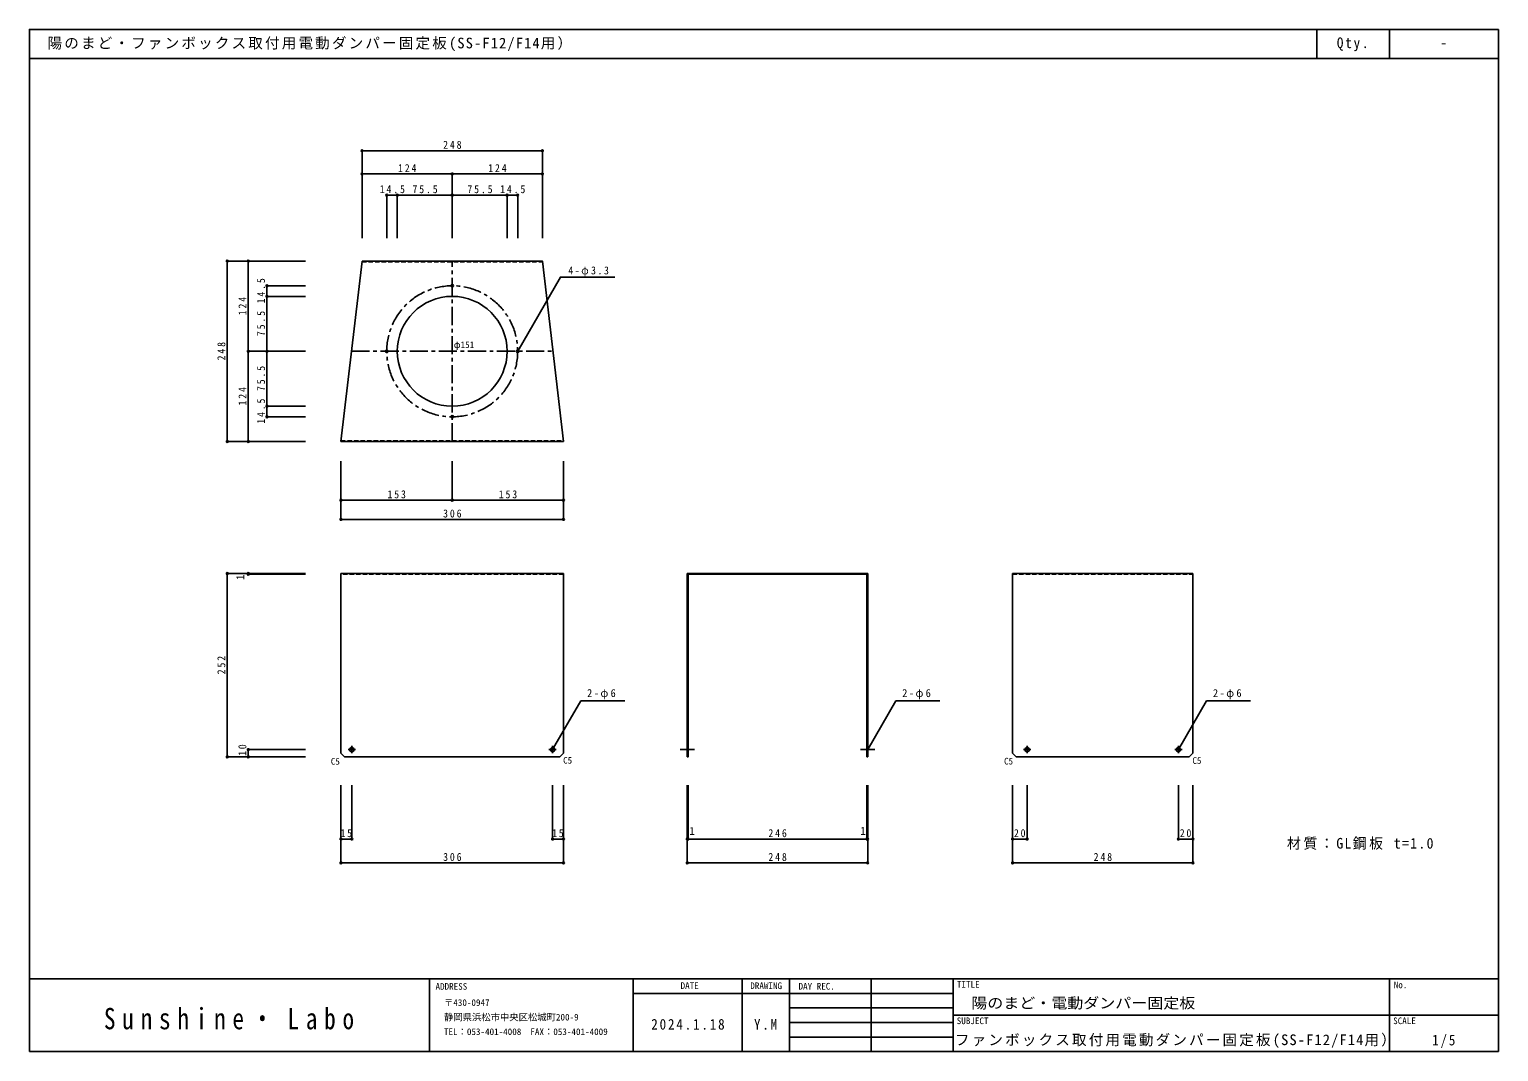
# Model space of a CAD drawing. Units: millimetres at full size, sheet at 1:5; details may follow other scales. Extents: x -3176 to 3044, y -1273 to 1617.
# Drawn here: x 1024 to 3044, y 212 to 1617 of the extents above; entities that cross this region are included whole.
import ezdxf
from ezdxf.enums import TextEntityAlignment as Align

# ---------------------------------------------------------------- set-up
doc = ezdxf.new("R2010")
doc.units = ezdxf.units.MM
doc.header["$LTSCALE"] = 5
doc.header["$PDMODE"] = 32
doc.header["$PDSIZE"] = 2.5
doc.linetypes.add('CHAIN1', pattern=[8, 5, -1, 1, -1])
doc.linetypes.add('DASHED1', pattern=[1.8, 1.2, -0.6])
doc.layers.add('0-0', color=7, linetype='Continuous')
doc.layers.add('F-0', color=2, linetype='Continuous')
doc.styles.add('ＭＳ ゴシック', font='')
doc.styles.add('ＭＳ 明朝', font='')
doc.styles.get('ＭＳ ゴシック').set_extended_font_data('MS Gothic')
doc.styles.get('ＭＳ 明朝').set_extended_font_data('MS Mincho')

msp = doc.modelspace()

# ---------------------------------------------------------------- linework, layer by layer
at = {"layer": '0-0', "color": 4}
for p, q in [((1481.165, 1449.745), (1729.165, 1449.745)), ((1481.165, 1449.745), (1481.165, 1329.385)), ((1729.165, 1449.745), (1729.165, 1329.385)), ((1481.165, 1417.875), (1605.165, 1417.875)), ((1481.165, 1417.875), (1481.165, 1329.385)), ((1605.165, 1417.875), (1605.165, 1329.385)), ((1605.165, 1417.875), (1729.165, 1417.875)), ((1729.165, 1417.875), (1729.165, 1329.385)), ((1529.665, 1388.767), (1515.165, 1388.767)), ((1515.165, 1388.767), (1515.165, 1329.385)), ((1605.165, 1388.767), (1529.665, 1388.767)), ((1529.665, 1388.767), (1529.665, 1329.385)), ((1605.165, 1388.767), (1605.165, 1329.385)), ((1605.165, 1388.767), (1680.665, 1388.767)), ((1680.665, 1388.767), (1680.665, 1329.385)), ((1680.665, 1388.767), (1695.165, 1388.767)), ((1695.165, 1388.767), (1695.165, 1329.385)), ((1295.893, 1050.089), (1295.893, 1298.089)), ((1295.893, 1298.089), (1403.648, 1298.089)), ((1324.781, 1298.089), (1324.781, 1174.089)), ((1324.781, 1298.089), (1403.648, 1298.089)), ((1350.407, 1249.589), (1350.407, 1264.089)), ((1350.407, 1264.089), (1403.648, 1264.089)), ((1350.407, 1174.089), (1350.407, 1249.589)), ((1350.407, 1249.589), (1403.648, 1249.589)), ((1324.781, 1174.089), (1403.648, 1174.089)), ((1324.781, 1174.089), (1324.781, 1050.089)), ((1350.407, 1174.089), (1403.648, 1174.089)), ((1350.407, 1174.089), (1350.407, 1098.589)), ((1350.407, 1174.089), (1403.648, 1174.089)), ((1350.407, 1098.589), (1403.648, 1098.589)), ((1350.407, 1098.589), (1350.407, 1084.089)), ((1350.407, 1084.089), (1403.648, 1084.089)), ((1295.893, 1050.089), (1403.648, 1050.089)), ((1324.781, 1050.089), (1403.648, 1050.089)), ((1452.165, 943.03), (1452.165, 1023.124)), ((1452.165, 969.357), (1452.165, 1023.124)), ((1605.165, 969.357), (1605.165, 1023.124)), ((1758.165, 943.03), (1758.165, 1023.124)), ((1758.165, 969.357), (1758.165, 1023.124)), ((1452.165, 969.357), (1605.165, 969.357)), ((1605.165, 969.357), (1758.165, 969.357)), ((1452.165, 943.03), (1758.165, 943.03)), ((1295.893, 616.626), (1295.893, 868.626)), ((1295.893, 868.626), (1403.648, 868.626)), ((1324.781, 868.626), (1324.781, 867.626)), ((1324.781, 868.626), (1403.648, 868.626)), ((1324.781, 867.626), (1403.648, 867.626)), ((1743.165, 626.626), (1781.877, 693.678)), ((1781.877, 693.678), (1842.365, 693.678)), ((2176.377, 626.626), (2215.09, 693.678)), ((2215.09, 693.678), (2275.577, 693.678)), ((2603.59, 626.626), (2642.302, 693.678)), ((2642.302, 693.678), (2702.789, 693.678)), ((1324.781, 616.626), (1324.781, 626.626)), ((1324.781, 626.626), (1403.648, 626.626)), ((1295.893, 616.626), (1403.648, 616.626)), ((1324.781, 616.626), (1403.648, 616.626)), ((1452.165, 470.921), (1452.165, 577.732)), ((1452.165, 503.645), (1452.165, 577.732)), ((1467.165, 503.645), (1467.165, 577.732)), ((1743.165, 503.645), (1743.165, 577.732)), ((1758.165, 470.921), (1758.165, 577.732)), ((1758.165, 503.645), (1758.165, 577.732)), ((1928.377, 470.921), (1928.377, 577.732)), ((1928.377, 503.645), (1928.377, 577.732)), ((1929.377, 503.645), (1929.377, 577.732)), ((2175.377, 503.645), (2175.377, 577.732)), ((2176.377, 470.921), (2176.377, 577.732)), ((2176.377, 503.645), (2176.377, 577.732)), ((2375.59, 470.921), (2375.59, 577.732)), ((2375.59, 503.645), (2375.59, 577.732)), ((2395.59, 503.645), (2395.59, 577.732)), ((2603.59, 503.645), (2603.59, 577.732)), ((2623.59, 470.921), (2623.59, 577.732)), ((2623.59, 503.645), (2623.59, 577.732)), ((1452.165, 503.645), (1467.165, 503.645)), ((1758.165, 503.645), (1743.165, 503.645)), ((1928.377, 503.645), (1929.377, 503.645)), ((1929.377, 503.645), (2175.377, 503.645)), ((2175.377, 503.645), (2176.377, 503.645)), ((2375.59, 503.645), (2395.59, 503.645)), ((2623.59, 503.645), (2603.59, 503.645)), ((1452.165, 470.921), (1758.165, 470.921)), ((1928.377, 470.921), (2176.377, 470.921)), ((2375.59, 470.921), (2623.59, 470.921))]:
    msp.add_line(p, q, dxfattribs=at)
at = {"layer": '0-0'}
for p, q in [((1481.165, 1298.089), (1452.165, 1050.089)), ((1452.165, 1050.089), (1758.165, 1050.089)), ((1452.165, 621.626), (1452.165, 868.626)), ((1758.165, 868.626), (1452.165, 868.626)), ((1758.165, 621.626), (1758.165, 868.626)), ((1928.377, 868.626), (2176.377, 868.626)), ((1928.377, 868.626), (1928.377, 616.626)), ((2176.377, 868.626), (2176.377, 616.626)), ((2375.59, 868.626), (2623.59, 868.626)), ((2375.59, 621.626), (2375.59, 868.626)), ((2623.59, 621.626), (2623.59, 868.626)), ((1929.377, 867.626), (2175.377, 867.626)), ((2175.377, 867.626), (2175.377, 616.626)), ((1457.165, 616.626), (1452.165, 621.626)), ((1457.165, 616.626), (1753.165, 616.626)), ((1758.165, 621.626), (1753.165, 616.626)), ((2175.377, 616.626), (2176.377, 616.626)), ((2375.59, 621.626), (2380.59, 616.626)), ((2618.59, 616.626), (2380.59, 616.626)), ((2618.59, 616.626), (2623.59, 621.626))]:
    msp.add_line(p, q, dxfattribs=at)
at = {"layer": '0-0', "linetype": 'DASHED1'}
for p, q in [((1481.165, 1297.089), (1729.165, 1297.089)), ((1452.165, 1051.089), (1758.165, 1051.089)), ((1758.165, 867.626), (1452.165, 867.626)), ((2375.59, 867.626), (2623.59, 867.626))]:
    msp.add_line(p, q, dxfattribs=at)
at = {"layer": '0-0', "color": 4, "linetype": 'CHAIN1'}
for p, q in [((1605.165, 1050.089), (1605.165, 1298.089)), ((1466.665, 1174.089), (1743.665, 1174.089)), ((1472.165, 626.626), (1462.165, 626.626)), ((1467.165, 631.626), (1467.165, 621.626)), ((1748.165, 626.626), (1738.165, 626.626)), ((1743.165, 631.626), (1743.165, 621.626)), ((1918.377, 626.626), (1938.377, 626.626)), ((1928.377, 636.626), (1928.377, 616.626)), ((2166.377, 626.626), (2186.377, 626.626)), ((2176.377, 636.626), (2176.377, 616.626)), ((2390.59, 626.626), (2400.59, 626.626)), ((2395.59, 631.626), (2395.59, 621.626)), ((2598.59, 626.626), (2608.59, 626.626)), ((2603.59, 631.626), (2603.59, 621.626))]:
    msp.add_line(p, q, dxfattribs=at)
at = {"layer": '0-0'}
for points in [[(1481.165, 1298.089), (1729.165, 1298.089), (1758.165, 1050.089)], [(1929.377, 867.626), (1929.377, 616.626), (1928.377, 616.626)]]:
    msp.add_lwpolyline(points, dxfattribs=at)
at = {"layer": '0-0', "color": 4}
msp.add_lwpolyline([(1695.165, 1174.089), (1754.002, 1275.998), (1828.655, 1275.998)], dxfattribs=at)
at = {"layer": '0-0', "color": 4, "linetype": 'CHAIN1'}
msp.add_circle((1605.165, 1174.089), 90, dxfattribs=at)
at = {"layer": '0-0'}
for centre, radius in [((1605.165, 1264.089), 1.65), ((1605.165, 1174.089), 75.5), ((1515.165, 1174.089), 1.65), ((1695.165, 1174.089), 1.65), ((1605.165, 1084.089), 1.65), ((1467.165, 626.626), 3), ((1743.165, 626.626), 3), ((2395.59, 626.626), 3), ((2603.59, 626.626), 3)]:
    msp.add_circle(centre, radius, dxfattribs=at)
at = {"layer": '0-0', "color": 5}
for p in [(1481.165, 1449.745), (1729.165, 1449.745), (1481.165, 1417.875), (1605.165, 1417.875), (1729.165, 1417.875), (1515.165, 1388.767), (1529.665, 1388.767), (1605.165, 1388.767), (1680.665, 1388.767), (1695.165, 1388.767), (1295.893, 1298.089), (1324.781, 1298.089), (1350.407, 1264.089), (1350.407, 1249.589), (1324.781, 1174.089), (1350.407, 1174.089), (1350.407, 1098.589), (1350.407, 1084.089), (1295.893, 1050.089), (1324.781, 1050.089), (1452.165, 969.357), (1605.165, 969.357), (1758.165, 969.357), (1452.165, 943.03), (1758.165, 943.03), (1295.893, 868.626), (1324.781, 868.626), (1324.781, 867.626), (1324.781, 626.626), (1295.893, 616.626), (1324.781, 616.626), (1452.165, 503.645), (1467.165, 503.645), (1743.165, 503.645), (1758.165, 503.645), (1928.377, 503.645), (1929.377, 503.645), (2175.377, 503.645), (2176.377, 503.645), (2375.59, 503.645), (2395.59, 503.645), (2603.59, 503.645), (2623.59, 503.645), (1452.165, 470.921), (1758.165, 470.921), (1928.377, 470.921), (2176.377, 470.921), (2375.59, 470.921), (2623.59, 470.921)]:
    msp.add_point(p, dxfattribs=at)
at = {"layer": 'F-0', "color": 5}
for p, q in [((2793.825, 1616.523), (2793.825, 1576.523)), ((2893.825, 1616.523), (2893.825, 1576.523)), ((3043.825, 1616.523), (3043.825, 211.523)), ((1023.825, 1576.523), (3043.825, 1576.523)), ((1023.825, 311.523), (3043.825, 311.523)), ((3043.825, 211.523), (1023.825, 211.523))]:
    msp.add_line(p, q, dxfattribs=at)
at = {"layer": 'F-0'}
for p, q in [((1573.825, 211.523), (1573.825, 311.523)), ((1573.825, 211.523), (1573.825, 311.523)), ((1853.825, 211.523), (1853.825, 311.523)), ((1853.825, 211.523), (1853.825, 311.523)), ((2003.825, 311.523), (2003.825, 211.523)), ((2068.825, 211.523), (2068.825, 311.523)), ((2293.825, 311.523), (2293.825, 211.523)), ((2893.825, 311.523), (2893.825, 211.523)), ((1853.825, 291.523), (2068.825, 291.523)), ((2068.825, 291.523), (2293.825, 291.523)), ((2068.825, 271.523), (2293.825, 271.523)), ((2068.825, 251.523), (2293.825, 251.523)), ((2293.825, 261.523), (3043.825, 261.523)), ((2068.825, 231.523), (2293.825, 231.523))]:
    msp.add_line(p, q, dxfattribs=at)
at = {"layer": 'F-0', "color": 7}
for p, q in [((2068.825, 311.523), (2068.825, 211.523)), ((2181.325, 311.523), (2181.325, 211.523))]:
    msp.add_line(p, q, dxfattribs=at)
at = {"layer": 'F-0', "color": 5}
msp.add_lwpolyline([(1023.825, 211.523), (1023.825, 1616.523), (3043.825, 1616.523)], dxfattribs=at)

# ---------------------------------------------------------------- texts
at = {"layer": '0-0', "color": 4, "style": 'ＭＳ ゴシック'}
for s, p in [('φ151', (1607.239, 1175.804)), ('C5', (1438.225, 603.121)), ('C5', (1757.61, 604.586)), ('C5', (2363.852, 603.391)), ('C5', (2622.806, 604.253))]:
    msp.add_text(s, height=9.164, dxfattribs=at).set_placement(p, align=Align.BOTTOM_LEFT)
at = {"layer": '0-0', "style": 'ＭＳ ゴシック'}
msp.add_text('1', height=11, rotation=90, dxfattribs=at).set_placement((1322.521, 859.783), align=Align.BOTTOM_LEFT)
for p in [(1931.124, 506.009), (2166.237, 506.125)]:
    msp.add_text('1', height=11, dxfattribs=at).set_placement(p, align=Align.BOTTOM_LEFT)
at = {"layer": '0-0', "attachment_point": 7, "style": 'ＭＳ ゴシック'}
for s, insert, char_height in [('\\T1.38;\\W0.9;248', (1592.665, 1452.245), 11), ('\\T1.38;\\W0.9;124', (1530.665, 1420.375), 11), ('\\T1.38;\\W0.9;124', (1654.665, 1420.375), 11), ('\\T1.38;\\W0.9;14.5', (1505.54, 1391.267), 11), ('\\T1.38;\\W0.9;75.5', (1550.54, 1391.267), 11), ('\\T1.38;\\W0.9;75.5', (1626.04, 1391.267), 11), ('\\T1.38;\\W0.9;14.5', (1671.04, 1391.267), 11), ('\\T1.32;\\W0.9;4-φ3.3', (1764.769, 1276.804), 11), ('\\T1.38;\\W0.9;153', (1516.165, 971.857), 11), ('\\T1.38;\\W0.9;153', (1669.165, 971.857), 11), ('\\T1.38;\\W0.9;306', (1592.665, 945.53), 11), ('\\T1.29;\\W0.95;2-φ6', (1790.611, 695.83), 11), ('\\T1.29;\\W0.95;2-φ6', (2223.824, 695.83), 11), ('\\T1.29;\\W0.95;2-φ6', (2651.036, 695.83), 11), ('\\T1.36;\\W0.9;15', (1451.54, 506.145), 11), ('\\T1.36;\\W0.9;15', (1742.54, 506.145), 11), ('\\T1.38;\\W0.9;246', (2039.877, 506.145), 11), ('\\T1.36;\\W0.9;20', (2377.465, 506.145), 11), ('\\T1.36;\\W0.9;20', (2605.465, 506.145), 11), ('\\T1.19;\\W0.95;材質：GL鋼板\\~t=1.0', (2752.856, 488.886), 14.66), ('\\T1.38;\\W0.9;306', (1592.665, 473.421), 11), ('\\T1.38;\\W0.9;248', (2039.877, 473.421), 11), ('\\T1.38;\\W0.9;248', (2487.09, 473.421), 11)]:
    msp.add_mtext(s, dxfattribs=dict(at, insert=insert, char_height=char_height))
at = {"layer": '0-0', "char_height": 11, "attachment_point": 7, "rotation": 90, "style": 'ＭＳ ゴシック'}
for s, insert in [('\\T1.38;\\W0.9;14.5', (1347.907, 1239.964)), ('\\T1.38;\\W0.9;124', (1322.281, 1223.589)), ('\\T1.38;\\W0.9;75.5', (1347.907, 1194.964)), ('\\T1.38;\\W0.9;248', (1293.393, 1161.589)), ('\\T1.38;\\W0.9;75.5', (1347.907, 1119.464)), ('\\T1.38;\\W0.9;124', (1322.281, 1099.589)), ('\\T1.38;\\W0.9;14.5', (1347.907, 1074.464)), ('\\T1.38;\\W0.9;252', (1293.393, 730.126)), ('\\T1.36;\\W0.9;10', (1322.217, 618.02))]:
    msp.add_mtext(s, dxfattribs=dict(at, insert=insert))
at = {"layer": 'F-0', "color": 7, "style": 'ＭＳ ゴシック'}
msp.add_text('-', height=14.66, dxfattribs=at).set_placement((2963.325, 1586.523), align=Align.BOTTOM_LEFT)
at = {"layer": 'F-0', "color": 4, "style": 'ＭＳ ゴシック'}
for s, p in [('ADDRESS', (1582.214, 293.767)), ('DATE', (1919.162, 294.96)), ('DRAWING', (2014.981, 294.685)), ('DAY REC.', (2081.325, 294.023)), ('TITLE', (2299.086, 296.627)), ('No.', (2899.711, 295.942)), ('〒430-0947', (1593.825, 271.523)), ('静岡県浜松市中央区松城町200-9', (1593.825, 251.523)), ('TEL：053-401-4008  FAX：053-401-4009', (1593.825, 231.523)), ('SUBJECT', (2298.825, 246.523)), ('SCALE', (2898.825, 246.523))]:
    msp.add_text(s, height=9.164, dxfattribs=at).set_placement(p, align=Align.BOTTOM_LEFT)
at = {"layer": 'F-0', "color": 7, "style": 'ＭＳ ゴシック', "width": 1.1}
msp.add_text('陽のまど・電動ダンパー固定板', height=14.66, dxfattribs=at).set_placement((2318.825, 266.523), align=Align.BOTTOM_LEFT)
at = {"layer": 'F-0', "color": 7, "char_height": 14.66, "attachment_point": 7, "style": 'ＭＳ ゴシック'}
for s, insert in [('\\T1.15;陽のまど・ファンボックス取付用電動ダンパー固定板(SS-F12/F14用）', (1048.825, 1586.523)), ('\\T1.28;\\W0.9;Qty.', (2821.45, 1586.523)), ('\\T1.28;\\W0.9;Qty.', (2821.45, 1586.523)), ('\\T1.28;\\W0.9;2024.1.18', (1878.825, 241.523)), ('\\T1.27;\\W0.9;Y.M', (2020.075, 241.523)), ('\\T1.15;ファンボックス取付用電動ダンパー固定板(SS-F12/F14用）', (2296.325, 216.523)), ('\\T1.27;\\W0.9;1/5', (2952.575, 216.523))]:
    msp.add_mtext(s, dxfattribs=dict(at, insert=insert))
at = {"layer": 'F-0', "insert": (1126.34, 241.683), "char_height": 29.33, "attachment_point": 7, "style": 'ＭＳ 明朝'}
msp.add_mtext('\\T1.58;\\W0.8;Sunshine・Labo', dxfattribs=at)

doc.saveas('drawing.dxf')
